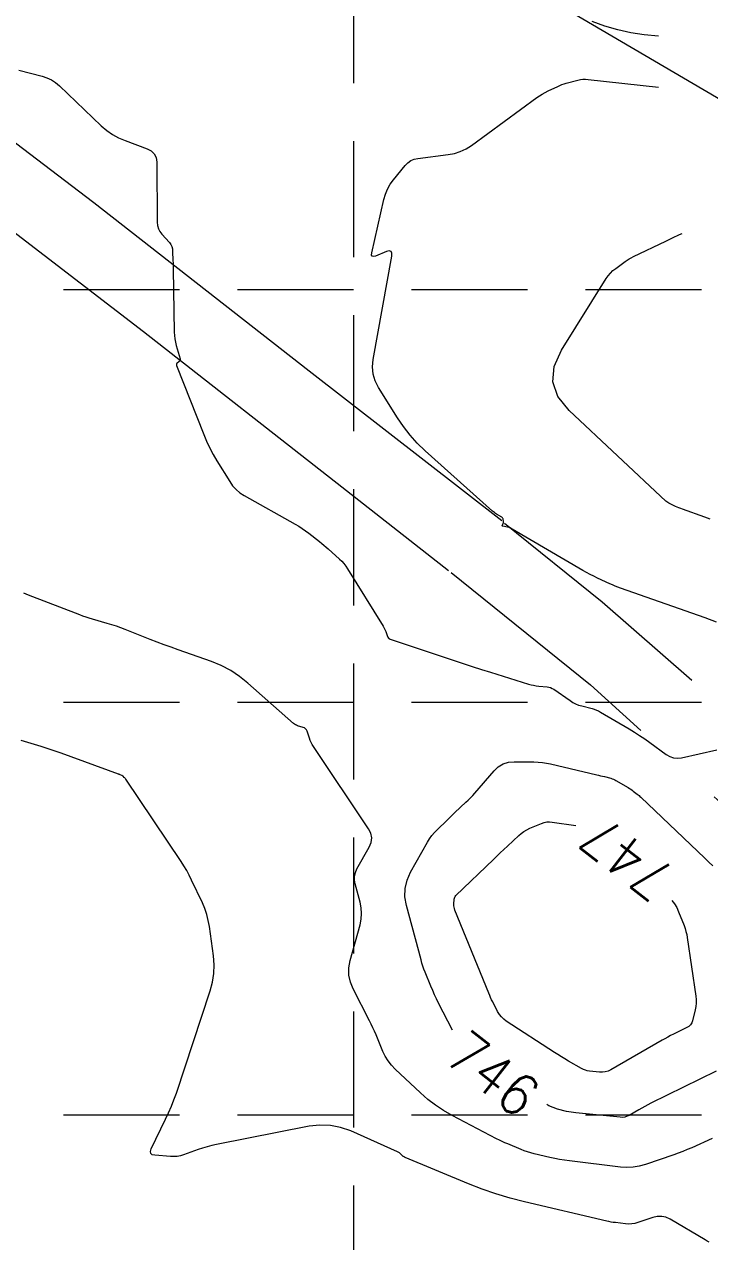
# Model space of a CAD drawing. Header units: feet. Extents: x 46644 to 49208, y 46045 to 47649.
# Drawn here: x 48453.9 to 48520.4, y 47314.5 to 47432.6 of the extents above; entities that cross this region are included whole.
import ezdxf
from ezdxf.enums import TextEntityAlignment as Align

# ---------------------------------------------------------------- set-up
doc = ezdxf.new("R2010")
doc.units = ezdxf.units.FT
doc.header["$MEASUREMENT"] = 0
doc.linetypes.add('DGN Style 3', pattern=[33.544038, 23.960027, -9.584011])
doc.linetypes.add('HIDDEN', pattern=[0.375, 0.25, -0.125])
for name, color, linetype, lineweight in [('EC', 35, 'Continuous', 0), ('Level 15', 1, 'Continuous', 0), ('Level 9', 1, 'Continuous', 0)]:
    doc.layers.add(name, color=color, linetype=linetype, lineweight=lineweight)
doc.layers.add('GRID', color=254, linetype='HIDDEN')
doc.styles.add('Style-STANDARD', font='STANDARD.shx')

msp = doc.modelspace()

# ---------------------------------------------------------------- linework, layer by layer
at = {"layer": 'EC', "color": 35, "linetype": 'DGN Style 3', "lineweight": 0}
for p, q in [((48510.19, 47432.37), (48508.96, 47432.82)), ((48511.44, 47432.01), (48510.19, 47432.37)), ((48512.71, 47431.74), (48511.44, 47432.01)), ((48514.01, 47431.55), (48512.71, 47431.74)), ((48515.38, 47431.4), (48514.01, 47431.55)), ((48453.32, 47428.1), (48455.58, 47427.52)), ((48455.58, 47427.52), (48456.04, 47427.37)), ((48456.04, 47427.37), (48456.48, 47427.16)), ((48456.48, 47427.16), (48456.89, 47426.9)), ((48456.89, 47426.9), (48457.26, 47426.59)), ((48457.26, 47426.59), (48461.33, 47422.71)), ((48504.67, 47426.1), (48505.61, 47426.54)), ((48505.61, 47426.54), (48505.81, 47426.63)), ((48505.81, 47426.63), (48506.01, 47426.71)), ((48506.01, 47426.71), (48506.22, 47426.78)), ((48506.22, 47426.78), (48506.44, 47426.85)), ((48506.44, 47426.85), (48507.57, 47427.15)), ((48507.57, 47427.15), (48507.82, 47427.2)), ((48507.82, 47427.2), (48508.06, 47427.23)), ((48508.06, 47427.23), (48508.31, 47427.24)), ((48508.31, 47427.24), (48508.56, 47427.22)), ((48508.56, 47427.22), (48515.38, 47426.46)), ((48497.24, 47420.82), (48503.58, 47425.45)), ((48503.58, 47425.45), (48503.84, 47425.63)), ((48503.84, 47425.63), (48504.11, 47425.8)), ((48504.11, 47425.8), (48504.39, 47425.95)), ((48504.39, 47425.95), (48504.67, 47426.1)), ((48461.33, 47422.71), (48461.85, 47422.26)), ((48461.85, 47422.26), (48462.41, 47421.87)), ((48462.41, 47421.87), (48463.01, 47421.54)), ((48463.01, 47421.54), (48463.64, 47421.28)), ((48463.64, 47421.28), (48465.78, 47420.5)), ((48465.78, 47420.5), (48466.18, 47420.3)), ((48496.16, 47420.23), (48496.71, 47420.49)), ((48496.71, 47420.49), (48497.24, 47420.82)), ((48466.18, 47420.3), (48466.47, 47420.01)), ((48466.47, 47420.01), (48466.64, 47419.64)), ((48466.64, 47419.64), (48466.7, 47419.2)), ((48491.06, 47419.14), (48491.36, 47419.35)), ((48491.36, 47419.35), (48491.69, 47419.49)), ((48491.69, 47419.49), (48492.05, 47419.56)), ((48492.05, 47419.56), (48494.97, 47419.92)), ((48494.97, 47419.92), (48495.58, 47420.04)), ((48495.58, 47420.04), (48496.16, 47420.23)), ((48466.7, 47419.2), (48466.76, 47413.36)), ((48489.67, 47417.49), (48490.8, 47418.88)), ((48490.8, 47418.88), (48491.06, 47419.14)), ((48489.09, 47416.59), (48489.35, 47417.05)), ((48489.35, 47417.05), (48489.67, 47417.49)), ((48488.74, 47415.57), (48488.89, 47416.09)), ((48488.89, 47416.09), (48489.09, 47416.59)), ((48487.57, 47410.39), (48488.74, 47415.57)), ((48466.76, 47413.36), (48466.79, 47413.04)), ((48466.79, 47413.04), (48466.88, 47412.74)), ((48466.88, 47412.74), (48467.02, 47412.46)), ((48467.02, 47412.46), (48467.21, 47412.2)), ((48467.21, 47412.2), (48467.93, 47411.39)), ((48516.76, 47411.85), (48517.43, 47412.17)), ((48517.43, 47412.17), (48517.67, 47412.29)), ((48467.93, 47411.39), (48468.06, 47411.21)), ((48468.06, 47411.21), (48468.16, 47411.01)), ((48468.16, 47411.01), (48468.22, 47410.8)), ((48512.96, 47410.04), (48516.09, 47411.53)), ((48516.09, 47411.53), (48516.76, 47411.85)), ((48468.22, 47410.8), (48468.25, 47410.57)), ((48468.25, 47410.57), (48468.28, 47409.63)), ((48487.55, 47410.19), (48487.57, 47410.39)), ((48487.6, 47410.08), (48487.55, 47410.19)), ((48487.72, 47410.04), (48487.6, 47410.08)), ((48487.71, 47400.06), (48489.51, 47410.09)), ((48487.92, 47410.09), (48487.72, 47410.04)), ((48488.99, 47410.52), (48487.92, 47410.09)), ((48489.26, 47410.59), (48488.99, 47410.52)), ((48489.44, 47410.54), (48489.26, 47410.59)), ((48489.53, 47410.37), (48489.44, 47410.54)), ((48489.51, 47410.09), (48489.53, 47410.37)), ((48512.34, 47409.69), (48512.54, 47409.82)), ((48512.54, 47409.82), (48512.75, 47409.93)), ((48512.75, 47409.93), (48512.96, 47410.04)), ((48468.28, 47409.63), (48468.29, 47409.43)), ((48468.29, 47409.43), (48468.3, 47409.22)), ((48468.3, 47409.22), (48468.3, 47409.02)), ((48468.3, 47409.02), (48468.31, 47408.82)), ((48468.31, 47408.82), (48468.41, 47402.71)), ((48510.73, 47408.44), (48510.97, 47408.68)), ((48510.97, 47408.68), (48511.24, 47408.89)), ((48511.24, 47408.89), (48512.14, 47409.55)), ((48512.14, 47409.55), (48512.34, 47409.69)), ((48505.97, 47400.96), (48510.32, 47407.9)), ((48510.32, 47407.9), (48510.51, 47408.18)), ((48510.51, 47408.18), (48510.73, 47408.44)), ((48468.41, 47402.71), (48468.42, 47402.39)), ((48468.42, 47402.39), (48468.46, 47402.07)), ((48468.46, 47402.07), (48468.52, 47401.75)), ((48468.52, 47401.75), (48468.6, 47401.43)), ((48468.6, 47401.43), (48468.97, 47400.14)), ((48505.25, 47399.38), (48505.97, 47400.96)), ((48468.63, 47399.63), (48468.61, 47399.58)), ((48468.61, 47399.58), (48468.61, 47399.53)), ((48468.61, 47399.53), (48468.62, 47399.48)), ((48468.62, 47399.48), (48471.26, 47392.79)), ((48468.67, 47399.67), (48468.63, 47399.63)), ((48468.88, 47399.86), (48468.67, 47399.67)), ((48468.94, 47399.92), (48468.88, 47399.86)), ((48468.97, 47399.98), (48468.94, 47399.92)), ((48468.97, 47400.14), (48468.98, 47400.06)), ((48468.98, 47400.06), (48468.97, 47399.98)), ((48487.64, 47399.34), (48487.71, 47400.06)), ((48487.71, 47398.65), (48487.64, 47399.34)), ((48505.14, 47397.89), (48505.25, 47399.38)), ((48487.9, 47397.99), (48487.71, 47398.65)), ((48488.23, 47397.35), (48487.9, 47397.99)), ((48490.05, 47394.42), (48488.23, 47397.35)), ((48505.63, 47396.47), (48505.14, 47397.89)), ((48506.72, 47395.13), (48505.63, 47396.47)), ((48516.1, 47386.34), (48506.72, 47395.13)), ((48490.64, 47393.55), (48490.05, 47394.42)), ((48491.28, 47392.73), (48490.64, 47393.55)), ((48471.26, 47392.79), (48471.54, 47392.13)), ((48471.54, 47392.13), (48471.85, 47391.48)), ((48491.98, 47391.95), (48491.28, 47392.73)), ((48471.85, 47391.48), (48472.19, 47390.85)), ((48492.74, 47391.22), (48491.98, 47391.95)), ((48499.29, 47385.37), (48492.74, 47391.22)), ((48472.19, 47390.85), (48472.55, 47390.23)), ((48472.55, 47390.23), (48473.79, 47388.23)), ((48473.79, 47388.23), (48474.07, 47387.82)), ((48474.07, 47387.82), (48474.4, 47387.46)), ((48474.4, 47387.46), (48474.78, 47387.15)), ((48474.78, 47387.15), (48475.19, 47386.88)), ((48475.19, 47386.88), (48480.15, 47384.1)), ((48516.19, 47386.26), (48516.1, 47386.34)), ((48516.29, 47386.19), (48516.19, 47386.26)), ((48516.4, 47386.12), (48516.29, 47386.19)), ((48499.38, 47385.29), (48499.29, 47385.37)), ((48499.48, 47385.22), (48499.38, 47385.29)), ((48499.58, 47385.14), (48499.48, 47385.22)), ((48499.68, 47385.08), (48499.58, 47385.14)), ((48500.18, 47384.77), (48499.68, 47385.08)), ((48516.51, 47386.06), (48516.4, 47386.12)), ((48517.04, 47385.82), (48516.51, 47386.06)), ((48517.21, 47385.74), (48517.04, 47385.82)), ((48517.37, 47385.67), (48517.21, 47385.74)), ((48517.54, 47385.61), (48517.37, 47385.67)), ((48517.71, 47385.55), (48517.54, 47385.61)), ((48519.88, 47384.78), (48517.71, 47385.55)), ((48480.15, 47384.1), (48480.49, 47383.89)), ((48480.49, 47383.89), (48480.83, 47383.68)), ((48500.22, 47384.74), (48500.18, 47384.77)), ((48500.26, 47384.7), (48500.22, 47384.74)), ((48500.22, 47383.97), (48500.24, 47384.01)), ((48500.22, 47383.93), (48500.22, 47383.97)), ((48500.25, 47383.9), (48500.22, 47383.93)), ((48500.24, 47384.01), (48500.33, 47384.18)), ((48500.29, 47383.89), (48500.25, 47383.9)), ((48500.28, 47384.65), (48500.26, 47384.7)), ((48500.3, 47384.6), (48500.28, 47384.65)), ((48500.74, 47383.8), (48500.29, 47383.89)), ((48500.35, 47384.34), (48500.3, 47384.6)), ((48500.33, 47384.18), (48500.35, 47384.22)), ((48500.36, 47384.3), (48500.35, 47384.34)), ((48500.35, 47384.22), (48500.36, 47384.26)), ((48500.36, 47384.26), (48500.36, 47384.3)), ((48520.41, 47384.58), (48519.88, 47384.78)), ((48480.83, 47383.68), (48481.15, 47383.45)), ((48481.15, 47383.45), (48481.47, 47383.21)), ((48481.47, 47383.21), (48482.49, 47382.41)), ((48500.86, 47383.77), (48500.74, 47383.8)), ((48500.98, 47383.73), (48500.86, 47383.77)), ((48501.09, 47383.68), (48500.98, 47383.73)), ((48501.2, 47383.62), (48501.09, 47383.68)), ((48508.06, 47379.61), (48501.2, 47383.62)), ((48482.49, 47382.41), (48482.71, 47382.23)), ((48482.71, 47382.23), (48482.93, 47382.05)), ((48482.93, 47382.05), (48483.14, 47381.87)), ((48483.14, 47381.87), (48483.35, 47381.69)), ((48483.35, 47381.69), (48484.43, 47380.72)), ((48484.43, 47380.72), (48484.65, 47380.5)), ((48484.65, 47380.5), (48484.86, 47380.27)), ((48484.86, 47380.27), (48485.05, 47380.03)), ((48485.05, 47380.03), (48485.22, 47379.77)), ((48485.22, 47379.77), (48488.66, 47374.21)), ((48508.41, 47379.41), (48508.06, 47379.61)), ((48508.76, 47379.22), (48508.41, 47379.41)), ((48509.12, 47379.04), (48508.76, 47379.22)), ((48509.48, 47378.87), (48509.12, 47379.04)), ((48510.67, 47378.32), (48509.48, 47378.87)), ((48510.93, 47378.2), (48510.67, 47378.32)), ((48511.19, 47378.09), (48510.93, 47378.2)), ((48511.45, 47377.99), (48511.19, 47378.09)), ((48511.71, 47377.9), (48511.45, 47377.99)), ((48454.27, 47377.21), (48453.8, 47377.4)), ((48459.25, 47375.3), (48454.27, 47377.21)), ((48519.91, 47375.02), (48511.71, 47377.9)), ((48459.55, 47375.19), (48459.25, 47375.3)), ((48459.85, 47375.08), (48459.55, 47375.19)), ((48460.16, 47374.98), (48459.85, 47375.08)), ((48460.47, 47374.89), (48460.16, 47374.98)), ((48461.91, 47374.47), (48460.47, 47374.89)), ((48462.35, 47374.34), (48461.91, 47374.47)), ((48521, 47374.6), (48519.91, 47375.02)), ((48462.79, 47374.2), (48462.35, 47374.34)), ((48463.22, 47374.04), (48462.79, 47374.2)), ((48463.65, 47373.88), (48463.22, 47374.04)), ((48466.06, 47372.93), (48463.65, 47373.88)), ((48488.66, 47374.21), (48488.73, 47374.08)), ((48488.73, 47374.08), (48488.8, 47373.95)), ((48488.8, 47373.95), (48488.86, 47373.81)), ((48488.86, 47373.81), (48488.92, 47373.68)), ((48488.92, 47373.68), (48489.08, 47373.22)), ((48489.08, 47373.22), (48489.13, 47373.14)), ((48466.74, 47372.67), (48466.06, 47372.93)), ((48467.42, 47372.41), (48466.74, 47372.67)), ((48468.11, 47372.16), (48467.42, 47372.41)), ((48468.8, 47371.91), (48468.11, 47372.16)), ((48489.13, 47373.14), (48489.18, 47373.06)), ((48489.18, 47373.06), (48489.26, 47373.01)), ((48489.26, 47373.01), (48489.35, 47372.96)), ((48489.35, 47372.96), (48495.55, 47370.88)), ((48472.01, 47370.77), (48468.8, 47371.91)), ((48495.55, 47370.88), (48496.43, 47370.59)), ((48472.97, 47370.38), (48472.01, 47370.77)), ((48473.88, 47369.9), (48472.97, 47370.38)), ((48474.74, 47369.34), (48473.88, 47369.9)), ((48496.43, 47370.59), (48497.32, 47370.3)), ((48497.32, 47370.3), (48498.21, 47370.02)), ((48498.21, 47370.02), (48499.1, 47369.74)), ((48499.1, 47369.74), (48502.78, 47368.6)), ((48475.55, 47368.69), (48474.74, 47369.34)), ((48479.97, 47364.78), (48475.55, 47368.69)), ((48502.78, 47368.6), (48503.02, 47368.53)), ((48503.02, 47368.53), (48503.26, 47368.48)), ((48503.26, 47368.48), (48503.51, 47368.43)), ((48503.51, 47368.43), (48503.76, 47368.4)), ((48503.76, 47368.4), (48504.59, 47368.33)), ((48504.59, 47368.33), (48504.76, 47368.3)), ((48504.76, 47368.3), (48504.92, 47368.25)), ((48504.92, 47368.25), (48505.08, 47368.18)), ((48505.08, 47368.18), (48505.23, 47368.09)), ((48505.23, 47368.09), (48506.8, 47366.99)), ((48506.8, 47366.99), (48507.07, 47366.82)), ((48507.07, 47366.82), (48507.34, 47366.68)), ((48507.34, 47366.68), (48507.63, 47366.56)), ((48507.63, 47366.56), (48507.94, 47366.47)), ((48507.94, 47366.47), (48508.94, 47366.22)), ((48508.94, 47366.22), (48509.16, 47366.16)), ((48509.16, 47366.16), (48509.36, 47366.08)), ((48509.36, 47366.08), (48509.57, 47365.99)), ((48509.57, 47365.99), (48509.76, 47365.88)), ((48509.76, 47365.88), (48512.54, 47364.24)), ((48480.06, 47364.71), (48479.97, 47364.78)), ((48480.16, 47364.65), (48480.06, 47364.71)), ((48480.26, 47364.6), (48480.16, 47364.65)), ((48480.37, 47364.56), (48480.26, 47364.6)), ((48480.9, 47364.4), (48480.37, 47364.56)), ((48481.04, 47364.35), (48480.9, 47364.4)), ((48481.15, 47364.27), (48481.04, 47364.35)), ((48481.23, 47364.16), (48481.15, 47364.27)), ((48481.3, 47364.02), (48481.23, 47364.16)), ((48481.52, 47363.34), (48481.3, 47364.02)), ((48512.54, 47364.24), (48513.05, 47363.93)), ((48513.05, 47363.93), (48513.55, 47363.61)), ((48453.89, 47363.02), (48453.55, 47363.13)), ((48455.49, 47362.54), (48453.89, 47363.02)), ((48481.6, 47363.13), (48481.52, 47363.34)), ((48481.69, 47362.93), (48481.6, 47363.13)), ((48481.79, 47362.74), (48481.69, 47362.93)), ((48481.91, 47362.55), (48481.79, 47362.74)), ((48513.55, 47363.61), (48514.05, 47363.27)), ((48514.05, 47363.27), (48514.54, 47362.92)), ((48514.54, 47362.92), (48516.13, 47361.77)), ((48455.98, 47362.39), (48455.49, 47362.54)), ((48456.46, 47362.23), (48455.98, 47362.39)), ((48456.94, 47362.07), (48456.46, 47362.23)), ((48457.43, 47361.89), (48456.94, 47362.07)), ((48463, 47359.87), (48457.43, 47361.89)), ((48487.26, 47354.57), (48481.91, 47362.55)), ((48516.13, 47361.77), (48516.48, 47361.56)), ((48516.48, 47361.56), (48516.84, 47361.44)), ((48516.84, 47361.44), (48517.23, 47361.4)), ((48517.23, 47361.4), (48517.63, 47361.45)), ((48517.63, 47361.45), (48521.03, 47362.21)), ((48499.43, 47360.18), (48499.84, 47360.57)), ((48499.84, 47360.57), (48500.3, 47360.85)), ((48500.3, 47360.85), (48500.82, 47361.01)), ((48500.82, 47361.01), (48501.38, 47361.06)), ((48501.38, 47361.06), (48503.3, 47361.05)), ((48503.3, 47361.05), (48503.71, 47361.03)), ((48503.71, 47361.03), (48504.12, 47361)), ((48504.12, 47361), (48504.52, 47360.94)), ((48504.52, 47360.94), (48504.92, 47360.85)), ((48504.92, 47360.85), (48509.39, 47359.8)), ((48463.04, 47359.85), (48463, 47359.87)), ((48463.07, 47359.84), (48463.04, 47359.85)), ((48463.11, 47359.83), (48463.07, 47359.84)), ((48463.15, 47359.81), (48463.11, 47359.83)), ((48463.32, 47359.74), (48463.15, 47359.81)), ((48463.35, 47359.73), (48463.32, 47359.74)), ((48463.38, 47359.71), (48463.35, 47359.73)), ((48463.41, 47359.68), (48463.38, 47359.71)), ((48463.44, 47359.66), (48463.41, 47359.68)), ((48463.56, 47359.53), (48463.44, 47359.66)), ((48463.6, 47359.5), (48463.56, 47359.53)), ((48463.64, 47359.45), (48463.6, 47359.5)), ((48463.67, 47359.41), (48463.64, 47359.45)), ((48463.7, 47359.37), (48463.67, 47359.41)), ((48469.07, 47351.39), (48463.7, 47359.37)), ((48497.56, 47358.03), (48499.43, 47360.18)), ((48509.39, 47359.8), (48509.58, 47359.75)), ((48509.58, 47359.75), (48509.77, 47359.71)), ((48509.77, 47359.71), (48509.96, 47359.66)), ((48509.96, 47359.66), (48510.15, 47359.62)), ((48510.15, 47359.62), (48510.76, 47359.46)), ((48510.76, 47359.46), (48510.89, 47359.42)), ((48510.89, 47359.42), (48511.02, 47359.38)), ((48511.02, 47359.38), (48511.14, 47359.32)), ((48511.14, 47359.32), (48511.26, 47359.26)), ((48511.26, 47359.26), (48512.44, 47358.56)), ((48497.36, 47357.8), (48497.56, 47358.03)), ((48512.44, 47358.56), (48512.57, 47358.48)), ((48512.57, 47358.48), (48512.69, 47358.4)), ((48512.69, 47358.4), (48512.82, 47358.31)), ((48512.82, 47358.31), (48512.94, 47358.22)), ((48512.94, 47358.22), (48513.33, 47357.91)), ((48513.33, 47357.91), (48513.42, 47357.85)), ((48495.64, 47356.14), (48496.7, 47357.13)), ((48496.7, 47357.13), (48496.93, 47357.35)), ((48496.93, 47357.35), (48497.14, 47357.57)), ((48497.14, 47357.57), (48497.36, 47357.8)), ((48513.42, 47357.85), (48513.5, 47357.78)), ((48513.5, 47357.78), (48513.58, 47357.71)), ((48513.58, 47357.71), (48513.66, 47357.64)), ((48513.66, 47357.64), (48519.89, 47351.73)), ((48494.85, 47355.38), (48495.05, 47355.57)), ((48495.05, 47355.57), (48495.25, 47355.76)), ((48495.25, 47355.76), (48495.44, 47355.95)), ((48495.44, 47355.95), (48495.64, 47356.14)), ((48487.48, 47354.14), (48487.26, 47354.57)), ((48493.66, 47354.21), (48493.93, 47354.49)), ((48493.93, 47354.49), (48494.85, 47355.38)), ((48502.33, 47354.31), (48502.61, 47354.47)), ((48502.61, 47354.47), (48502.9, 47354.61)), ((48502.9, 47354.61), (48504.05, 47355.09)), ((48504.05, 47355.09), (48504.3, 47355.18)), ((48504.3, 47355.18), (48504.56, 47355.23)), ((48504.56, 47355.23), (48504.82, 47355.24)), ((48504.82, 47355.24), (48505.08, 47355.22)), ((48505.08, 47355.22), (48507.35, 47354.88)), ((48487.33, 47352.79), (48487.52, 47353.25)), ((48487.57, 47353.69), (48487.48, 47354.14)), ((48487.52, 47353.25), (48487.57, 47353.69)), ((48491.34, 47350.36), (48492.98, 47353.27)), ((48492.98, 47353.27), (48493.18, 47353.6)), ((48493.18, 47353.6), (48493.41, 47353.91)), ((48493.41, 47353.91), (48493.66, 47354.21)), ((48500.72, 47352.87), (48501.83, 47353.91)), ((48501.83, 47353.91), (48502.07, 47354.12)), ((48502.07, 47354.12), (48502.33, 47354.31)), ((48486.13, 47350.67), (48487.33, 47352.79)), ((48499.7, 47351.91), (48500.04, 47352.23)), ((48500.04, 47352.23), (48500.38, 47352.55)), ((48500.38, 47352.55), (48500.72, 47352.87)), ((48469.35, 47350.96), (48469.07, 47351.39)), ((48469.61, 47350.51), (48469.35, 47350.96)), ((48495.73, 47348.09), (48499.37, 47351.58)), ((48499.37, 47351.58), (48499.7, 47351.91)), ((48519.89, 47351.73), (48520.28, 47351.34)), ((48520.28, 47351.34), (48520.67, 47350.96)), ((48469.86, 47350.06), (48469.61, 47350.51)), ((48470.09, 47349.59), (48469.86, 47350.06)), ((48485.89, 47349.97), (48485.98, 47350.32)), ((48485.89, 47349.6), (48485.89, 47349.97)), ((48485.95, 47349.22), (48485.89, 47349.6)), ((48485.98, 47350.32), (48486.13, 47350.67)), ((48490.99, 47349.58), (48491.34, 47350.36)), ((48471.13, 47347.4), (48470.09, 47349.59)), ((48486.43, 47347.44), (48485.95, 47349.22)), ((48490.78, 47347.96), (48490.8, 47348.78)), ((48490.8, 47348.78), (48490.99, 47349.58)), ((48471.37, 47346.84), (48471.13, 47347.4)), ((48486.54, 47346.9), (48486.43, 47347.44)), ((48490.93, 47347.12), (48490.78, 47347.96)), ((48495.54, 47347.26), (48495.57, 47347.74)), ((48495.54, 47347.11), (48495.54, 47347.26)), ((48495.57, 47347.74), (48495.59, 47347.84)), ((48495.59, 47347.84), (48495.62, 47347.93)), ((48495.62, 47347.93), (48495.67, 47348.01)), ((48495.67, 47348.01), (48495.73, 47348.09)), ((48516.69, 47347.62), (48516.94, 47347.29)), ((48516.94, 47347.29), (48517.16, 47346.92)), ((48471.56, 47346.27), (48471.37, 47346.84)), ((48471.71, 47345.68), (48471.56, 47346.27)), ((48486.58, 47346.36), (48486.54, 47346.9)), ((48486.54, 47345.81), (48486.58, 47346.36)), ((48492.35, 47341.85), (48490.93, 47347.12)), ((48495.55, 47346.97), (48495.54, 47347.11)), ((48495.58, 47346.83), (48495.55, 47346.97)), ((48495.63, 47346.69), (48495.58, 47346.83)), ((48498.92, 47338.62), (48495.63, 47346.69)), ((48517.16, 47346.92), (48517.34, 47346.53)), ((48517.34, 47346.53), (48517.86, 47345.19)), ((48471.82, 47345.08), (48471.71, 47345.68)), ((48472.2, 47342.24), (48471.82, 47345.08)), ((48485.47, 47341.8), (48486.43, 47345.27)), ((48486.43, 47345.27), (48486.54, 47345.81)), ((48517.86, 47345.19), (48517.97, 47344.91)), ((48517.97, 47344.91), (48518.05, 47344.61)), ((48518.05, 47344.61), (48518.12, 47344.32)), ((48518.12, 47344.32), (48518.18, 47344.01)), ((48518.18, 47344.01), (48519, 47338.33)), ((48472.27, 47341.38), (48472.2, 47342.24)), ((48472.24, 47340.52), (48472.27, 47341.38)), ((48485.34, 47341.09), (48485.47, 47341.8)), ((48492.43, 47341.55), (48492.35, 47341.85)), ((48492.53, 47341.25), (48492.43, 47341.55)), ((48472.11, 47339.68), (48472.24, 47340.52)), ((48485.35, 47340.39), (48485.34, 47341.09)), ((48485.49, 47339.71), (48485.35, 47340.39)), ((48492.63, 47340.95), (48492.53, 47341.25)), ((48492.75, 47340.66), (48492.63, 47340.95)), ((48493.3, 47339.3), (48492.75, 47340.66)), ((48471.89, 47338.84), (48472.11, 47339.68)), ((48485.76, 47339.04), (48485.49, 47339.71)), ((48487.35, 47335.94), (48485.76, 47339.04)), ((48493.48, 47338.88), (48493.3, 47339.3)), ((48468.61, 47328.95), (48471.89, 47338.84)), ((48493.66, 47338.47), (48493.48, 47338.88)), ((48493.85, 47338.07), (48493.66, 47338.47)), ((48494.05, 47337.67), (48493.85, 47338.07)), ((48499.01, 47338.41), (48498.92, 47338.62)), ((48499.1, 47338.2), (48499.01, 47338.41)), ((48499.19, 47337.99), (48499.1, 47338.2)), ((48499.3, 47337.79), (48499.19, 47337.99)), ((48519, 47338.33), (48519.03, 47338)), ((48519.03, 47338), (48519.03, 47337.67)), ((48495.4, 47335.03), (48494.05, 47337.67)), ((48499.78, 47336.85), (48499.3, 47337.79)), ((48499.95, 47336.57), (48499.78, 47336.85)), ((48518.94, 47337.02), (48518.68, 47335.96)), ((48519, 47337.34), (48518.94, 47337.02)), ((48519.03, 47337.67), (48519, 47337.34)), ((48487.51, 47335.61), (48487.35, 47335.94)), ((48487.68, 47335.27), (48487.51, 47335.61)), ((48500.14, 47336.32), (48499.95, 47336.57)), ((48500.37, 47336.11), (48500.14, 47336.32)), ((48500.62, 47335.91), (48500.37, 47336.11)), ((48505.28, 47332.88), (48500.62, 47335.91)), ((48518.49, 47335.56), (48518.34, 47335.41)), ((48518.61, 47335.74), (48518.49, 47335.56)), ((48518.68, 47335.96), (48518.61, 47335.74)), ((48487.83, 47334.93), (48487.68, 47335.27)), ((48487.98, 47334.59), (48487.83, 47334.93)), ((48488.65, 47332.98), (48487.98, 47334.59)), ((48516.28, 47334.36), (48516.01, 47334.21)), ((48516.56, 47334.51), (48516.28, 47334.36)), ((48516.84, 47334.65), (48516.56, 47334.51)), ((48518.15, 47335.29), (48516.84, 47334.65)), ((48518.34, 47335.41), (48518.15, 47335.29)), ((48515.73, 47334.06), (48510.75, 47331.21)), ((48516.01, 47334.21), (48515.73, 47334.06)), ((48488.88, 47332.51), (48488.65, 47332.98)), ((48489.15, 47332.06), (48488.88, 47332.51)), ((48489.47, 47331.65), (48489.15, 47332.06)), ((48505.62, 47332.67), (48505.28, 47332.88)), ((48505.96, 47332.46), (48505.62, 47332.67)), ((48506.3, 47332.25), (48505.96, 47332.46)), ((48506.65, 47332.04), (48506.3, 47332.25)), ((48507.92, 47331.31), (48506.65, 47332.04)), ((48489.84, 47331.27), (48489.47, 47331.65)), ((48492.29, 47328.96), (48489.84, 47331.27)), ((48508.1, 47331.22), (48507.92, 47331.31)), ((48508.29, 47331.15), (48508.1, 47331.22)), ((48508.48, 47331.1), (48508.29, 47331.15)), ((48508.69, 47331.07), (48508.48, 47331.1)), ((48509.65, 47330.97), (48508.69, 47331.07)), ((48509.94, 47330.96), (48509.65, 47330.97)), ((48510.22, 47331), (48509.94, 47330.96)), ((48510.49, 47331.08), (48510.22, 47331)), ((48510.75, 47331.21), (48510.49, 47331.08)), ((48520.99, 47331.08), (48514.64, 47327.95)), ((48468.38, 47328.3), (48468.61, 47328.95)), ((48493, 47328.33), (48492.29, 47328.96)), ((48467.86, 47327.04), (48468.13, 47327.67)), ((48468.13, 47327.67), (48468.38, 47328.3)), ((48493.75, 47327.76), (48493, 47328.33)), ((48494.54, 47327.24), (48493.75, 47327.76)), ((48495.36, 47326.77), (48494.54, 47327.24)), ((48504.76, 47327.72), (48504.55, 47327.82)), ((48505.6, 47327.39), (48504.76, 47327.72)), ((48506.47, 47327.16), (48505.6, 47327.39)), ((48513.47, 47327.32), (48512.53, 47326.78)), ((48513.76, 47327.49), (48513.47, 47327.32)), ((48514.05, 47327.64), (48513.76, 47327.49)), ((48514.35, 47327.8), (48514.05, 47327.64)), ((48514.64, 47327.95), (48514.35, 47327.8)), ((48466.17, 47323.55), (48467.57, 47326.42)), ((48467.57, 47326.42), (48467.86, 47327.04)), ((48499.68, 47324.51), (48495.36, 47326.77)), ((48507.38, 47327.03), (48506.47, 47327.16)), ((48511.67, 47326.6), (48507.38, 47327.03)), ((48511.89, 47326.59), (48511.67, 47326.6)), ((48512.11, 47326.62), (48511.89, 47326.59)), ((48512.33, 47326.69), (48512.11, 47326.62)), ((48512.53, 47326.78), (48512.33, 47326.69)), ((48481.51, 47325.72), (48472.5, 47323.95)), ((48482.54, 47325.84), (48481.51, 47325.72)), ((48483.56, 47325.81), (48482.54, 47325.84)), ((48484.55, 47325.62), (48483.56, 47325.81)), ((48485.53, 47325.27), (48484.55, 47325.62)), ((48490.05, 47323.26), (48485.53, 47325.27)), ((48471.6, 47323.74), (48471.16, 47323.61)), ((48472.05, 47323.85), (48471.6, 47323.74)), ((48472.5, 47323.95), (48472.05, 47323.85)), ((48499.95, 47324.38), (48499.68, 47324.51)), ((48500.22, 47324.25), (48499.95, 47324.38)), ((48500.49, 47324.12), (48500.22, 47324.25)), ((48500.76, 47324.01), (48500.49, 47324.12)), ((48502.05, 47323.47), (48500.76, 47324.01)), ((48518.61, 47323.65), (48518.18, 47323.46)), ((48520.6, 47324.55), (48518.61, 47323.65)), ((48466.09, 47323.29), (48466.17, 47323.55)), ((48466.12, 47323.09), (48466.09, 47323.29)), ((48466.27, 47322.97), (48466.12, 47323.09)), ((48466.53, 47322.91), (48466.27, 47322.97)), ((48468.05, 47322.79), (48466.53, 47322.91)), ((48468.37, 47322.79), (48468.05, 47322.79)), ((48468.69, 47322.81), (48468.37, 47322.79)), ((48469, 47322.87), (48468.69, 47322.81)), ((48469.31, 47322.96), (48469, 47322.87)), ((48470.73, 47323.46), (48469.31, 47322.96)), ((48471.16, 47323.61), (48470.73, 47323.46)), ((48490.12, 47323.22), (48490.05, 47323.26)), ((48490.19, 47323.18), (48490.12, 47323.22)), ((48490.25, 47323.14), (48490.19, 47323.18)), ((48490.31, 47323.09), (48490.25, 47323.14)), ((48490.57, 47322.84), (48490.31, 47323.09)), ((48490.59, 47322.83), (48490.57, 47322.84)), ((48490.6, 47322.82), (48490.59, 47322.83)), ((48490.62, 47322.8), (48490.6, 47322.82)), ((48490.63, 47322.8), (48490.62, 47322.8)), ((48490.71, 47322.75), (48490.63, 47322.8)), ((48490.74, 47322.74), (48490.71, 47322.75)), ((48490.76, 47322.73), (48490.74, 47322.74)), ((48490.78, 47322.72), (48490.76, 47322.73)), ((48490.81, 47322.71), (48490.78, 47322.72)), ((48496.94, 47320.15), (48490.81, 47322.71)), ((48502.36, 47323.35), (48502.05, 47323.47)), ((48502.68, 47323.24), (48502.36, 47323.35)), ((48503, 47323.14), (48502.68, 47323.24)), ((48503.33, 47323.06), (48503, 47323.14)), ((48504.85, 47322.7), (48503.33, 47323.06)), ((48505.32, 47322.6), (48504.85, 47322.7)), ((48505.79, 47322.51), (48505.32, 47322.6)), ((48506.27, 47322.43), (48505.79, 47322.51)), ((48516.87, 47322.96), (48514.12, 47322.02)), ((48517.31, 47323.12), (48516.87, 47322.96)), ((48517.75, 47323.29), (48517.31, 47323.12)), ((48518.18, 47323.46), (48517.75, 47323.29)), ((48506.74, 47322.37), (48506.27, 47322.43)), ((48511.7, 47321.77), (48506.74, 47322.37)), ((48512.31, 47321.73), (48511.7, 47321.77)), ((48512.92, 47321.76), (48512.31, 47321.73)), ((48513.52, 47321.86), (48512.92, 47321.76)), ((48514.12, 47322.02), (48513.52, 47321.86)), ((48498.27, 47319.63), (48496.94, 47320.15)), ((48499.62, 47319.16), (48498.27, 47319.63)), ((48500.99, 47318.75), (48499.62, 47319.16)), ((48502.38, 47318.4), (48500.99, 47318.75)), ((48510.36, 47316.53), (48502.38, 47318.4)), ((48514.84, 47316.88), (48513.38, 47316.38)), ((48515.27, 47316.99), (48514.84, 47316.88)), ((48515.7, 47316.99), (48515.27, 47316.99)), ((48516.11, 47316.9), (48515.7, 47316.99)), ((48516.51, 47316.71), (48516.11, 47316.9)), ((48519.92, 47314.7), (48516.51, 47316.71)), ((48510.57, 47316.48), (48510.36, 47316.53)), ((48510.78, 47316.44), (48510.57, 47316.48)), ((48510.99, 47316.41), (48510.78, 47316.44)), ((48511.2, 47316.38), (48510.99, 47316.41)), ((48512.19, 47316.26), (48511.2, 47316.38)), ((48512.49, 47316.24), (48512.19, 47316.26)), ((48512.79, 47316.26), (48512.49, 47316.24)), ((48513.09, 47316.3), (48512.79, 47316.26)), ((48513.38, 47316.38), (48513.09, 47316.3)), ((48520.11, 47314.59), (48519.92, 47314.7)), ((48520.29, 47314.49), (48520.11, 47314.59))]:
    msp.add_line(p, q, dxfattribs=at)
at = {"layer": 'GRID', "color": 252, "linetype": 'HIDDEN', "lineweight": 0, "ltscale": 45}
for p, q in [((48485.8, 47606.85), (48485.8, 46206.68)), ((46685.8, 47406.85), (49165.8, 47406.85)), ((46685.8, 47366.85), (49165.8, 47366.85)), ((46685.8, 47326.85), (49165.8, 47326.85))]:
    msp.add_line(p, q, dxfattribs=at)
at = {"layer": 'Level 15', "color": 7, "linetype": 'Continuous', "lineweight": 0, "flags": 128}
for points in [[(48500.19, 47384.41), (48481.48, 47398.92), (48460.6, 47415.25), (48444.82, 47427.25), (48426.94, 47439.63), (48413.41, 47448.21), (48399.02, 47455.95), (48386.85, 47461.58), (48357.86, 47472.71)], [(48369.1, 47457.84), (48385.52, 47450.86), (48394.77, 47447.02), (48398.69, 47445.85), (48405.37, 47444.39), (48408.94, 47442.79), (48409.67, 47442.33), (48424.59, 47432.86), (48440.65, 47421.71), (48449.6, 47414.89), (48465.43, 47402.78), (48484.65, 47387.72), (48495, 47379.61)]]:
    msp.add_lwpolyline(points, dxfattribs=at)
at = {"layer": 'Level 15', "color": 7, "linetype": 'DGN Style 3', "lineweight": 0, "flags": 128}
for points in [[(48561.7, 47317.74), (48556.02, 47325.47), (48542.67, 47343.54), (48531.69, 47356.41), (48523.16, 47365.01), (48509.92, 47376.53), (48500.46, 47384.17)], [(48495.27, 47379.4), (48508.79, 47368.51), (48521.07, 47357.42), (48534.56, 47342.63), (48546.86, 47326.35), (48558.2, 47310.63), (48561.7, 47306.57)]]:
    msp.add_lwpolyline(points, dxfattribs=at)
at = {"layer": 'Level 9', "color": 252, "linetype": 'Continuous', "lineweight": 0, "flags": 128}
msp.add_lwpolyline([(48581.32, 47390.14), (48307.69, 47550.39), (47978.97, 47557.08)], dxfattribs=at)

# ---------------------------------------------------------------- texts
at = {"layer": 'EC', "color": 35, "linetype": 'DGN Style 3', "lineweight": 0, "style": 'Style-STANDARD'}
for s, rotation, p in [('747', 142.1387, (48512.31, 47351.72)), ('746', 321.7372, (48499.33, 47330.79))]:
    msp.add_text(s, height=4, rotation=rotation, dxfattribs=at).set_placement(p, align=Align.MIDDLE_CENTER)

doc.saveas('drawing.dxf')
